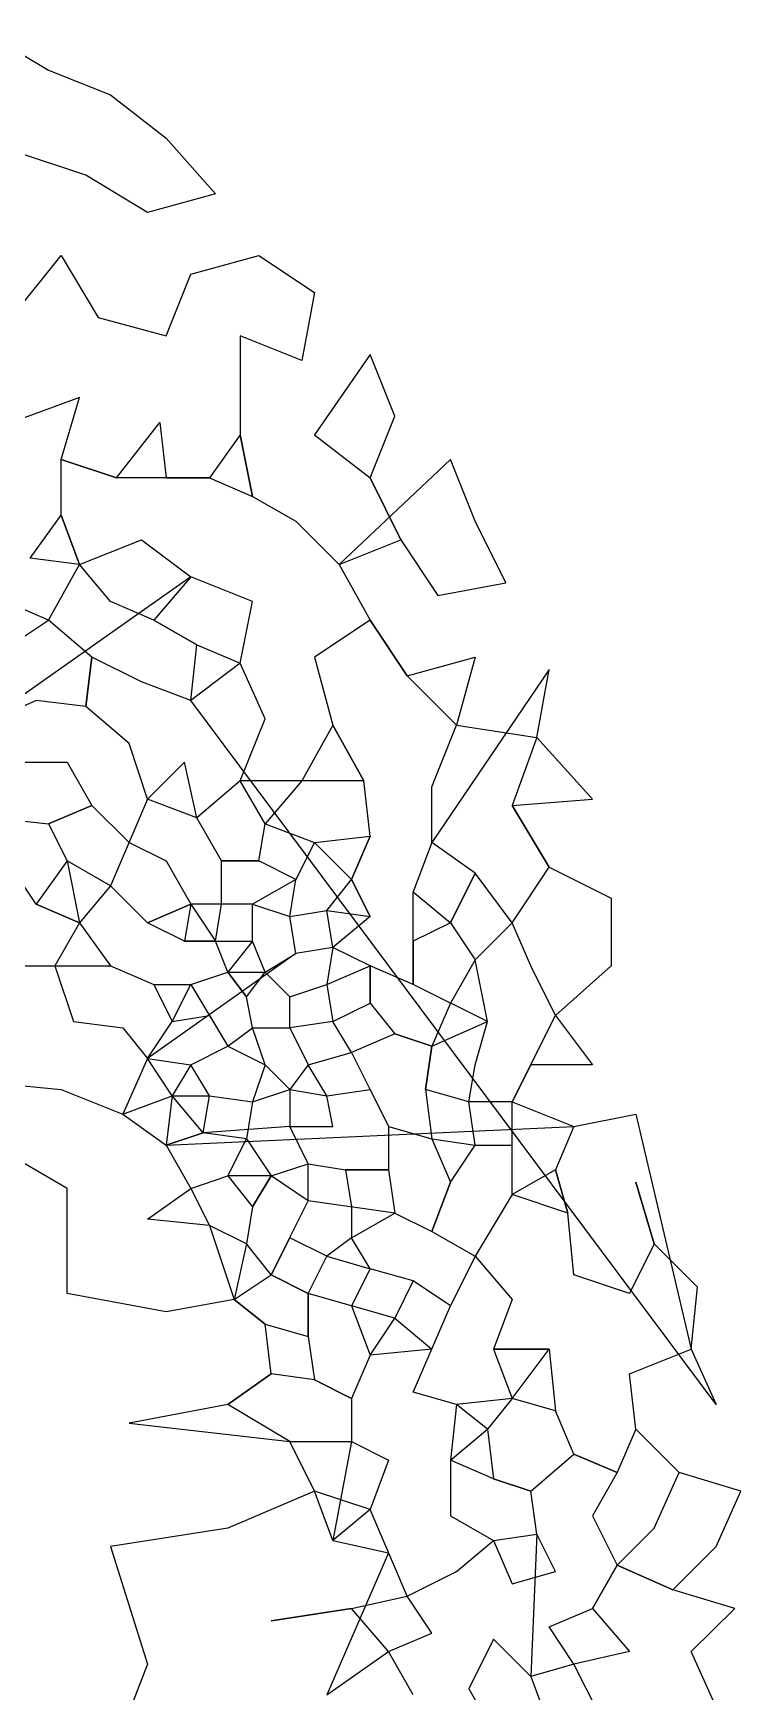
# Model space of a CAD drawing. Header units: metres. Extents: x -30499 to 36140, y -32767 to 32822.
# Drawn here: x 15374 to 21706, y 14157 to 29006 of the extents above; entities that cross this region are included whole.
import ezdxf

# ---------------------------------------------------------------- set-up
doc = ezdxf.new("R2010")
doc.units = ezdxf.units.M
doc.layers.add('Draw', color=2, linetype='CONTINUOUS')

msp = doc.modelspace()

# ---------------------------------------------------------------- linework, layer by layer
at = {"layer": 'draw'}
for p, q in [((14959, 29006), (15512, 28674)), ((15512, 28674), (15512, 28674)), ((15512, 28674), (16065, 28453)), ((16065, 28453), (16065, 28453)), ((16065, 28453), (16563, 28066)), ((16563, 28066), (16563, 28066)), ((16563, 28066), (17005, 27568)), ((15844, 27734), (15180, 27955)), ((16397, 27402), (15844, 27734)), ((17005, 27568), (16397, 27402)), ((17005, 27568), (17005, 27568)), ((16397, 27402), (16397, 27402)), ((15180, 26462), (15623, 27015)), ((15623, 27015), (15954, 26462)), ((16784, 26849), (17392, 27015)), ((17392, 27015), (17392, 27015)), ((17392, 27015), (17890, 26683)), ((16563, 26296), (16784, 26849)), ((16784, 26849), (16784, 26849)), ((17890, 26683), (17779, 26075)), ((17890, 26683), (17890, 26683)), ((15954, 26462), (15954, 26462)), ((15954, 26462), (16563, 26296)), ((16563, 26296), (16563, 26296)), ((17779, 26075), (17226, 26296)), ((17226, 26296), (17226, 25411)), ((17779, 26075), (17779, 26075)), ((18388, 26130), (17890, 25411)), ((18609, 25577), (18388, 26130)), ((15788, 25743), (15180, 25522)), ((15623, 25190), (15788, 25743)), ((15788, 25743), (15788, 25743)), ((18388, 25024), (18609, 25577)), ((18609, 25577), (18609, 25577)), ((16120, 25024), (16507, 25522)), ((16507, 25522), (16507, 25522)), ((16507, 25522), (16563, 25024)), ((17226, 25411), (16950, 25024)), ((17337, 24858), (17226, 25411)), ((17226, 25411), (17337, 24858)), ((17890, 25411), (18388, 25024)), ((15623, 24692), (15623, 25190)), ((15623, 25190), (15623, 25190)), ((15623, 25190), (16120, 25024)), ((16120, 25024), (15623, 25190)), ((19107, 25190), (18111, 24250)), ((19328, 24637), (19107, 25190)), ((16950, 25024), (16120, 25024)), ((16120, 25024), (16120, 25024)), ((16563, 25024), (16950, 25024)), ((16950, 25024), (16950, 25024)), ((16950, 25024), (17337, 24858)), ((18664, 24471), (18388, 25024)), ((18388, 25024), (18388, 25024)), ((18388, 25024), (18664, 24471)), ((17337, 24858), (17337, 24858)), ((17337, 24858), (17724, 24637)), ((15346, 24305), (15623, 24692)), ((15788, 24250), (15623, 24692)), ((15623, 24692), (15623, 24692)), ((15623, 24692), (15788, 24250)), ((17724, 24637), (17724, 24637)), ((17724, 24637), (18111, 24250)), ((19604, 24084), (19328, 24637)), ((19328, 24637), (19328, 24637)), ((15788, 24250), (16342, 24471)), ((16342, 24471), (16342, 24471)), ((16342, 24471), (16784, 24139)), ((18111, 24250), (18664, 24471)), ((18664, 24471), (18664, 24471)), ((18664, 24471), (18996, 23973)), ((15788, 24250), (15346, 24305)), ((15512, 23752), (15788, 24250)), ((15788, 24250), (15788, 24250)), ((16065, 23918), (15788, 24250)), ((15788, 24250), (15788, 24250)), ((18111, 24250), (18111, 24250)), ((18111, 24250), (18388, 23752)), ((16784, 24139), (14904, 22812)), ((16784, 24139), (16452, 23752)), ((17337, 23918), (16784, 24139)), ((16784, 24139), (16784, 24139)), ((18996, 23973), (19604, 24084)), ((19604, 24084), (19604, 24084)), ((15512, 23752), (15125, 23918)), ((16452, 23752), (16065, 23918)), ((16065, 23918), (16065, 23918)), ((17226, 23365), (17337, 23918)), ((17337, 23918), (17337, 23918)), ((18996, 23973), (18996, 23973)), ((15014, 23420), (15512, 23752)), ((15899, 23420), (15512, 23752)), ((15512, 23752), (15512, 23752)), ((16452, 23752), (16452, 23752)), ((16452, 23752), (16839, 23531)), ((16839, 23531), (16452, 23752)), ((18388, 23752), (17890, 23420)), ((18388, 23752), (18388, 23752)), ((18720, 23254), (18388, 23752)), ((18388, 23752), (18720, 23254)), ((16784, 23033), (16839, 23531)), ((16839, 23531), (16839, 23531)), ((16839, 23531), (17226, 23365)), ((15844, 22978), (15899, 23420)), ((15899, 23420), (15844, 22978)), ((16342, 23199), (15899, 23420)), ((15899, 23420), (15899, 23420)), ((17226, 23365), (16784, 23033)), ((17448, 22867), (17226, 23365)), ((17226, 23365), (17226, 23365)), ((17226, 23365), (17226, 23365)), ((17890, 23420), (17890, 23420)), ((17890, 23420), (18056, 22812)), ((18720, 23254), (19328, 23420)), ((19328, 23420), (19162, 22812)), ((19328, 23420), (19328, 23420)), ((16784, 23033), (16342, 23199)), ((16342, 23199), (16342, 23199)), ((19162, 22812), (18720, 23254)), ((18720, 23254), (18720, 23254)), ((19992, 23310), (18941, 21761)), ((19881, 22701), (19992, 23310)), ((15401, 23033), (14904, 22812)), ((15844, 22978), (15401, 23033)), ((15401, 23033), (15401, 23033)), ((16784, 23033), (16784, 23033)), ((21485, 16729), (16784, 23033)), ((16231, 22646), (15844, 22978)), ((15844, 22978), (15844, 22978)), ((17226, 22314), (17448, 22867)), ((17448, 22867), (17448, 22867)), ((18056, 22812), (17779, 22314)), ((18332, 22314), (18056, 22812)), ((18056, 22812), (18056, 22812)), ((18056, 22812), (18332, 22314)), ((18941, 22259), (19162, 22812)), ((19162, 22812), (19162, 22812)), ((19162, 22812), (19881, 22701)), ((16397, 22148), (16231, 22646)), ((16231, 22646), (16231, 22646)), ((19881, 22701), (19660, 22093)), ((20379, 22148), (19881, 22701)), ((15180, 22480), (15678, 22480)), ((15678, 22480), (15678, 22480)), ((15678, 22480), (15899, 22093)), ((16729, 22480), (16397, 22148)), ((16839, 21982), (16729, 22480)), ((16729, 22480), (16729, 22480)), ((17226, 22314), (16839, 21982)), ((17448, 21927), (17226, 22314)), ((17226, 22314), (17226, 22314)), ((18332, 22314), (17226, 22314)), ((17226, 22314), (17226, 22314)), ((17779, 22314), (17448, 21927)), ((17779, 22314), (17779, 22314)), ((18388, 21817), (18332, 22314)), ((18332, 22314), (18332, 22314)), ((16397, 22148), (16065, 21374)), ((16839, 21982), (16397, 22148)), ((16397, 22148), (16397, 22148)), ((16397, 22148), (16397, 22148)), ((18941, 21761), (18941, 22259)), ((18941, 22259), (18941, 22259)), ((19660, 22093), (20379, 22148)), ((15014, 21982), (15512, 21927)), ((15512, 21927), (15899, 22093)), ((15899, 22093), (15512, 21927)), ((15899, 22093), (15899, 22093)), ((15899, 22093), (16231, 21761)), ((16839, 21982), (16839, 21982)), ((17060, 21595), (16839, 21982)), ((16839, 21982), (16839, 21982)), ((19660, 22093), (19660, 22093)), ((19660, 22093), (19992, 21540)), ((19992, 21540), (19660, 22093)), ((15512, 21927), (15512, 21927)), ((15512, 21927), (15678, 21595)), ((17392, 21595), (17448, 21927)), ((17448, 21927), (17448, 21927)), ((17448, 21927), (17890, 21761)), ((17448, 21927), (17448, 21927)), ((16231, 21761), (16231, 21761)), ((16231, 21761), (16563, 21595)), ((17890, 21761), (17724, 21429)), ((17890, 21761), (18388, 21817)), ((17890, 21761), (17890, 21761)), ((18222, 21429), (17890, 21761)), ((17890, 21761), (17890, 21761)), ((18222, 21429), (18388, 21817)), ((18388, 21817), (18222, 21429)), ((18388, 21817), (18388, 21817)), ((18941, 21761), (18775, 21319)), ((19328, 21485), (18941, 21761)), ((18941, 21761), (18941, 21761)), ((15401, 21208), (15180, 21540)), ((15678, 21595), (15401, 21208)), ((16065, 21374), (15678, 21595)), ((15678, 21595), (15678, 21595)), ((15678, 21595), (15788, 21042)), ((16563, 21595), (16563, 21595)), ((16563, 21595), (16784, 21208)), ((17060, 21208), (17060, 21595)), ((17060, 21595), (17060, 21595)), ((17060, 21595), (17392, 21595)), ((17392, 21595), (17060, 21595)), ((17392, 21595), (17392, 21595)), ((17724, 21429), (17392, 21595)), ((19660, 21042), (19992, 21540)), ((19992, 21540), (19992, 21540)), ((19992, 21540), (20545, 21263)), ((17724, 21429), (17337, 21208)), ((17669, 21098), (17724, 21429)), ((17724, 21429), (17724, 21429)), ((18001, 21153), (18222, 21429)), ((18222, 21429), (18222, 21429)), ((18222, 21429), (18388, 21098)), ((18388, 21098), (18222, 21429)), ((19107, 21042), (19328, 21485)), ((19328, 21485), (19107, 21042)), ((19660, 21042), (19328, 21485)), ((19328, 21485), (19328, 21485)), ((16065, 21374), (15788, 21042)), ((16065, 21374), (16065, 21374)), ((16397, 21042), (16065, 21374)), ((16065, 21374), (16065, 21374)), ((18775, 20489), (18775, 21319)), ((18775, 21319), (18775, 21319)), ((18775, 21319), (19107, 21042)), ((18775, 21319), (19107, 21042)), ((20545, 21263), (20545, 21263)), ((20545, 21263), (20545, 20655)), ((15788, 21042), (15401, 21208)), ((15401, 21208), (15401, 21208)), ((15401, 21208), (15788, 21042)), ((16397, 21042), (16784, 21208)), ((16784, 21208), (16397, 21042)), ((16784, 21208), (16729, 20876)), ((16784, 21208), (16784, 21208)), ((16784, 21208), (16784, 21208)), ((16784, 21208), (17005, 20876)), ((17337, 21208), (16784, 21208)), ((17005, 20876), (17060, 21208)), ((17060, 21208), (17060, 21208)), ((17337, 20876), (17337, 21208)), ((17337, 21208), (17337, 21208)), ((17337, 21208), (17669, 21098)), ((17669, 21098), (18001, 21153)), ((17669, 21098), (17669, 21098)), ((17724, 20766), (17669, 21098)), ((17669, 21098), (17669, 21098)), ((18001, 21153), (18001, 21153)), ((18001, 21153), (18388, 21098)), ((18056, 20821), (18001, 21153)), ((18001, 21153), (18001, 21153)), ((18388, 21098), (18056, 20821)), ((18388, 21098), (18388, 21098)), ((15788, 21042), (15567, 20655)), ((15788, 21042), (15788, 21042)), ((15788, 21042), (16065, 20655)), ((16729, 20876), (16397, 21042)), ((16397, 21042), (16397, 21042)), ((19107, 21042), (18775, 20876)), ((19107, 21042), (19107, 21042)), ((19107, 21042), (19328, 20710)), ((19328, 20710), (19660, 21042)), ((19660, 21042), (19660, 21042)), ((19826, 20655), (19660, 21042)), ((19660, 21042), (19660, 21042)), ((16729, 20876), (16729, 20876)), ((17005, 20876), (16729, 20876)), ((16729, 20876), (17337, 20876)), ((17116, 20600), (17005, 20876)), ((17005, 20876), (17005, 20876)), ((17337, 20876), (17116, 20600)), ((17448, 20600), (17337, 20876)), ((17337, 20876), (17337, 20876)), ((17337, 20876), (17337, 20876)), ((18056, 20821), (17724, 20766)), ((18056, 20821), (18001, 20489)), ((18056, 20821), (18056, 20821)), ((18388, 20655), (18056, 20821)), ((18056, 20821), (18056, 20821)), ((18388, 20655), (18056, 20821)), ((18775, 20876), (18775, 20489)), ((15070, 20655), (16065, 20655)), ((15567, 20655), (15567, 20655)), ((15567, 20655), (15733, 20157)), ((16065, 20655), (16065, 20655)), ((16065, 20655), (16452, 20489)), ((16065, 20655), (16452, 20489)), ((17724, 20766), (16397, 19826)), ((17448, 20600), (17724, 20766)), ((17724, 20766), (17724, 20766)), ((18001, 20489), (18388, 20655)), ((18775, 20489), (18388, 20655)), ((18388, 20655), (18388, 20655)), ((18388, 20655), (18388, 20323)), ((18388, 20323), (18388, 20655)), ((19328, 20710), (19107, 20323)), ((19328, 20710), (19328, 20710)), ((19438, 20157), (19328, 20710)), ((20047, 20213), (19826, 20655)), ((19826, 20655), (19826, 20655)), ((20545, 20655), (20047, 20213)), ((20545, 20655), (20545, 20655)), ((16784, 20489), (17116, 20600)), ((17116, 20600), (17116, 20600)), ((17116, 20600), (17116, 20600)), ((17116, 20600), (17282, 20379)), ((17282, 20379), (17116, 20600)), ((17116, 20600), (17448, 20600)), ((17282, 20379), (17448, 20600)), ((17448, 20600), (17448, 20600)), ((17669, 20379), (17448, 20600)), ((17448, 20600), (17448, 20600)), ((17448, 20600), (17669, 20379)), ((16452, 20489), (16452, 20489)), ((16452, 20489), (16618, 20157)), ((16452, 20489), (16784, 20489)), ((16618, 20157), (16784, 20489)), ((16784, 20489), (16784, 20489)), ((16784, 20489), (17116, 19936)), ((16784, 20489), (16784, 20489)), ((17337, 20102), (17282, 20379)), ((17282, 20379), (17282, 20379)), ((17669, 20379), (18001, 20489)), ((17669, 20102), (17669, 20379)), ((17669, 20379), (17669, 20379)), ((18001, 20489), (18001, 20489)), ((18001, 20489), (18056, 20157)), ((18001, 20489), (18001, 20489)), ((19438, 20157), (18775, 20489)), ((18775, 20489), (18775, 20489)), ((16618, 20157), (16950, 20213)), ((16950, 20213), (17116, 19936)), ((18056, 20157), (18388, 20323)), ((18388, 20323), (18388, 20323)), ((18388, 20323), (18609, 20047)), ((19107, 20323), (18941, 19936)), ((19107, 20323), (19107, 20323)), ((19660, 19438), (20047, 20213)), ((20047, 20213), (20047, 20213)), ((20047, 20213), (20379, 19770)), ((20047, 20213), (20047, 20213)), ((15733, 20157), (15733, 20157)), ((15733, 20157), (16176, 20102)), ((16176, 20102), (16176, 20102)), ((16176, 20102), (16397, 19826)), ((16397, 19826), (16618, 20157)), ((16618, 20157), (16618, 20157)), ((16618, 20157), (16618, 20157)), ((17116, 19936), (17337, 20102)), ((17337, 20102), (17337, 20102)), ((17448, 19770), (17337, 20102)), ((17337, 20102), (17337, 20102)), ((17337, 20102), (17669, 20102)), ((18056, 20157), (17669, 20102)), ((17669, 20102), (17669, 20102)), ((17669, 20102), (17669, 20102)), ((17669, 20102), (17835, 19770)), ((18056, 20157), (18056, 20157)), ((18222, 19881), (18056, 20157)), ((18056, 20157), (18056, 20157)), ((18609, 20047), (18222, 19881)), ((18941, 19936), (18609, 20047)), ((18609, 20047), (18609, 20047)), ((18609, 20047), (18941, 19936)), ((18941, 19936), (19438, 20157)), ((19328, 19770), (19438, 20157)), ((19438, 20157), (19438, 20157)), ((16784, 19770), (17116, 19936)), ((17116, 19936), (17116, 19936)), ((17116, 19936), (17448, 19770)), ((17116, 19936), (17448, 19770)), ((18941, 19936), (18885, 19549)), ((18885, 19549), (18941, 19936)), ((18941, 19936), (18941, 19936)), ((16397, 19826), (16176, 19328)), ((16618, 19494), (16397, 19826)), ((16397, 19826), (16397, 19826)), ((16397, 19826), (16784, 19770)), ((16397, 19826), (16397, 19826)), ((16784, 19770), (16618, 19494)), ((16950, 19494), (16784, 19770)), ((16784, 19770), (16784, 19770)), ((16784, 19770), (16784, 19770)), ((17448, 19770), (17337, 19438)), ((17448, 19770), (17448, 19770)), ((17669, 19549), (17448, 19770)), ((17448, 19770), (17669, 19549)), ((17835, 19770), (17669, 19549)), ((17835, 19770), (18222, 19881)), ((18001, 19494), (17835, 19770)), ((17835, 19770), (17835, 19770)), ((17835, 19770), (17835, 19770)), ((18222, 19881), (18222, 19881)), ((18222, 19881), (18554, 19217)), ((18222, 19881), (18222, 19881)), ((19273, 19438), (19328, 19770)), ((19328, 19770), (19328, 19770)), ((19826, 19770), (19660, 19438)), ((20379, 19770), (19826, 19770)), ((20379, 19770), (20379, 19770)), ((15070, 19604), (15623, 19549)), ((15623, 19549), (15623, 19549)), ((15623, 19549), (16176, 19328)), ((16176, 19328), (16618, 19494)), ((16618, 19494), (16563, 19051)), ((16618, 19494), (16618, 19494)), ((16618, 19494), (16950, 19494)), ((16618, 19494), (16618, 19494)), ((16895, 19162), (16618, 19494)), ((16618, 19494), (16618, 19494)), ((16895, 19162), (16950, 19494)), ((16950, 19494), (16950, 19494)), ((16950, 19494), (16950, 19494)), ((16950, 19494), (17337, 19438)), ((17337, 19438), (17669, 19549)), ((17669, 19549), (17669, 19549)), ((17669, 19549), (18001, 19494)), ((17669, 19549), (17669, 19549)), ((17669, 19549), (17669, 19217)), ((18001, 19494), (18388, 19549)), ((18056, 19217), (18001, 19494)), ((18001, 19494), (18001, 19494)), ((18001, 19494), (18001, 19494)), ((18388, 19549), (18554, 19217)), ((19273, 19438), (18885, 19549)), ((18885, 19549), (18885, 19549)), ((18885, 19549), (18941, 19107)), ((16176, 19328), (16176, 19328)), ((16176, 19328), (16176, 19328)), ((16176, 19328), (16563, 19051)), ((17337, 19438), (17282, 19107)), ((17337, 19438), (17337, 19438)), ((17337, 19438), (17337, 19438)), ((19328, 19051), (19273, 19438)), ((19273, 19438), (19273, 19438)), ((19660, 19438), (19273, 19438)), ((19273, 19438), (19273, 19438)), ((19660, 19051), (19660, 19438)), ((19660, 18609), (19660, 19438)), ((19660, 19438), (20213, 19217)), ((20213, 19217), (20766, 19328)), ((20766, 19328), (21263, 17226)), ((16563, 19051), (20213, 19217)), ((16563, 19051), (16895, 19162)), ((16895, 19162), (16563, 19051)), ((17669, 19217), (16895, 19162)), ((17282, 19107), (16895, 19162)), ((16895, 19162), (16895, 19162)), ((17835, 18885), (17669, 19217)), ((17669, 19217), (17669, 19217)), ((17669, 19217), (18056, 19217)), ((18056, 19217), (18056, 19217)), ((18554, 19217), (18941, 19107)), ((18554, 19217), (18554, 19217)), ((18554, 19217), (18554, 18830)), ((20213, 19217), (20047, 18830)), ((15678, 18664), (15014, 19051)), ((16563, 19051), (16563, 19051)), ((16563, 19051), (16784, 18664)), ((17116, 18775), (17282, 19107)), ((17282, 19107), (17282, 19107)), ((17282, 19107), (17282, 19107)), ((17282, 19107), (17503, 18775)), ((18941, 19107), (18941, 19107)), ((18941, 19107), (19328, 19051)), ((18941, 19107), (18941, 19107)), ((18941, 19107), (19107, 18720)), ((19107, 18720), (19328, 19051)), ((19328, 19051), (19328, 19051)), ((19328, 19051), (19328, 19051)), ((19328, 19051), (19660, 19051)), ((17503, 18775), (17835, 18885)), ((17835, 18885), (17835, 18885)), ((17835, 18885), (18167, 18830)), ((17835, 18554), (17835, 18885)), ((17835, 18885), (17835, 18885)), ((16784, 18664), (17116, 18775)), ((17116, 18775), (17116, 18775)), ((17503, 18775), (17116, 18775)), ((17116, 18775), (17116, 18775)), ((17116, 18775), (17337, 18498)), ((17337, 18498), (17503, 18775)), ((17503, 18775), (17337, 18498)), ((17503, 18775), (17503, 18775)), ((17835, 18554), (17503, 18775)), ((17503, 18775), (17503, 18775)), ((18167, 18830), (18167, 18830)), ((18167, 18830), (18222, 18498)), ((18554, 18830), (18167, 18830)), ((18167, 18830), (18554, 18830)), ((18554, 18830), (18554, 18830)), ((18554, 18830), (18609, 18443)), ((18941, 18277), (19107, 18720)), ((19107, 18720), (18941, 18277)), ((19107, 18720), (19107, 18720)), ((20047, 18830), (19660, 18609)), ((20047, 18830), (20047, 18830)), ((20047, 18830), (20157, 18443)), ((20157, 18443), (20047, 18830)), ((20932, 18167), (20766, 18720)), ((20766, 18720), (20932, 18167)), ((15678, 17724), (15678, 18664)), ((16397, 18388), (16784, 18664)), ((16784, 18664), (16784, 18664)), ((16784, 18664), (16784, 18664)), ((16784, 18664), (16950, 18332)), ((19660, 18609), (19328, 18056)), ((20157, 18443), (19660, 18609)), ((19660, 18609), (19660, 18609)), ((17337, 18498), (17282, 18167)), ((17337, 18498), (17337, 18498)), ((17503, 17890), (17835, 18554)), ((17835, 18554), (17835, 18554)), ((18609, 18443), (17835, 18554)), ((17835, 18554), (17835, 18554)), ((18222, 18498), (18222, 18498)), ((18222, 18498), (18222, 18222)), ((18222, 18222), (18609, 18443)), ((18609, 18443), (18609, 18443)), ((18609, 18443), (18941, 18277)), ((18609, 18443), (18609, 18443)), ((20213, 17890), (20157, 18443)), ((20157, 18443), (20157, 18443)), ((16950, 18332), (16397, 18388)), ((16397, 18388), (16397, 18388)), ((17282, 18167), (16950, 18332)), ((16950, 18332), (16950, 18332)), ((16950, 18332), (17171, 17669)), ((18941, 18277), (18941, 18277)), ((18941, 18277), (19328, 18056)), ((17282, 18167), (17171, 17669)), ((17503, 17890), (17282, 18167)), ((17282, 18167), (17282, 18167)), ((17282, 18167), (17282, 18167)), ((17669, 18222), (17503, 17890)), ((18001, 18056), (17669, 18222)), ((18222, 18222), (18001, 18056)), ((18222, 18222), (18222, 18222)), ((18388, 17945), (18222, 18222)), ((18222, 18222), (18222, 18222)), ((20932, 18167), (20710, 17724)), ((21319, 17779), (20932, 18167)), ((20932, 18167), (20932, 18167)), ((17835, 17724), (18001, 18056)), ((18001, 18056), (18001, 18056)), ((18001, 18056), (18388, 17945)), ((19328, 18056), (19107, 17613)), ((19328, 18056), (19328, 18056)), ((19328, 18056), (19660, 17669)), ((17171, 17669), (17503, 17890)), ((17835, 17724), (17503, 17890)), ((17503, 17890), (17503, 17890)), ((17503, 17890), (17835, 17724)), ((18388, 17945), (18222, 17613)), ((18775, 17835), (18388, 17945)), ((18388, 17945), (18388, 17945)), ((18775, 17835), (18609, 17503)), ((19107, 17613), (18775, 17835)), ((18775, 17835), (18775, 17835)), ((19107, 17613), (18775, 17835)), ((20710, 17724), (20213, 17890)), ((20213, 17890), (20213, 17890)), ((16563, 17558), (15678, 17724)), ((18609, 17503), (17835, 17724)), ((17835, 17724), (17835, 17724)), ((17835, 17724), (17835, 17337)), ((17835, 17337), (17835, 17724)), ((20710, 17724), (20710, 17724)), ((21263, 17226), (21319, 17779)), ((21319, 17779), (21319, 17779)), ((17171, 17669), (16563, 17558)), ((16563, 17558), (16563, 17558)), ((17171, 17669), (17171, 17669)), ((17171, 17669), (17448, 17448)), ((17448, 17448), (17171, 17669)), ((18222, 17613), (18222, 17613)), ((18222, 17613), (18388, 17171)), ((18775, 16839), (19107, 17613)), ((19107, 17613), (19107, 17613)), ((19660, 17669), (19494, 17226)), ((19660, 17669), (19660, 17669)), ((17448, 17448), (17448, 17448)), ((17448, 17448), (17835, 17337)), ((17503, 17005), (17448, 17448)), ((18388, 17171), (18609, 17503)), ((18609, 17503), (18609, 17503)), ((18609, 17503), (18609, 17503)), ((18609, 17503), (18941, 17226)), ((17835, 17337), (17835, 17337)), ((17835, 17337), (17890, 16950)), ((18941, 17226), (18388, 17171)), ((19494, 17226), (19494, 17226)), ((19494, 17226), (19992, 17226)), ((19992, 17226), (19494, 17226)), ((19494, 17226), (19660, 16784)), ((19660, 16784), (19992, 17226)), ((19992, 17226), (19992, 17226)), ((19992, 17226), (20047, 16673)), ((20710, 17005), (21263, 17226)), ((21263, 17226), (21263, 17226)), ((21263, 17226), (21485, 16729)), ((18388, 17171), (18222, 16784)), ((18388, 17171), (18388, 17171)), ((17116, 16729), (17503, 17005)), ((17503, 17005), (17116, 16729)), ((17503, 17005), (17503, 17005)), ((17890, 16950), (17503, 17005)), ((17890, 16950), (17890, 16950)), ((17890, 16950), (18222, 16784)), ((18222, 16784), (17890, 16950)), ((20766, 16507), (20710, 17005)), ((20710, 17005), (20710, 17005)), ((18222, 16784), (18222, 16784)), ((18222, 16784), (18222, 16397)), ((19162, 16729), (18775, 16839)), ((18775, 16839), (18775, 16839)), ((19660, 16784), (19162, 16729)), ((19660, 16784), (19438, 16507)), ((20047, 16673), (19660, 16784)), ((19660, 16784), (19660, 16784)), ((20047, 16673), (19660, 16784)), ((17116, 16729), (16231, 16563)), ((17669, 16397), (17116, 16729)), ((17116, 16729), (17116, 16729)), ((19162, 16729), (19107, 16231)), ((19438, 16507), (19162, 16729)), ((19162, 16729), (19162, 16729)), ((20213, 16286), (20047, 16673)), ((20047, 16673), (20047, 16673)), ((16231, 16563), (17669, 16397)), ((19107, 16231), (19438, 16507)), ((19438, 16507), (19438, 16507)), ((19438, 16507), (19494, 16065)), ((19438, 16507), (19438, 16507)), ((20766, 16507), (20600, 16120)), ((21153, 16120), (20766, 16507)), ((20766, 16507), (20766, 16507)), ((21153, 16120), (20766, 16507)), ((17890, 15954), (17669, 16397)), ((17669, 16397), (17669, 16397)), ((17669, 16397), (18222, 16397)), ((18222, 16397), (18056, 15512)), ((18222, 16397), (18222, 16397)), ((18222, 16397), (18554, 16231)), ((18554, 16231), (18388, 15788)), ((18554, 16231), (18554, 16231)), ((19494, 16065), (19107, 16231)), ((19107, 16231), (19107, 16231)), ((19107, 16231), (19107, 16231)), ((19107, 16231), (19107, 15733)), ((19826, 15954), (20213, 16286)), ((20213, 16286), (20213, 16286)), ((20600, 16120), (20213, 16286)), ((20213, 16286), (20600, 16120)), ((19826, 15954), (19494, 16065)), ((19494, 16065), (19494, 16065)), ((19494, 16065), (19826, 15954)), ((20600, 16120), (20379, 15733)), ((20600, 16120), (20600, 16120)), ((20932, 15623), (21153, 16120)), ((21153, 16120), (21153, 16120)), ((21706, 15954), (21153, 16120)), ((17890, 15954), (17116, 15623)), ((18388, 15788), (17890, 15954)), ((17890, 15954), (17890, 15954)), ((18056, 15512), (17890, 15954)), ((17890, 15954), (17890, 15954)), ((19881, 15567), (19826, 15954)), ((19826, 15954), (19826, 15954)), ((21485, 15457), (21706, 15954)), ((21706, 15954), (21706, 15954)), ((18388, 15788), (18056, 15512)), ((18388, 15788), (18388, 15788)), ((18720, 15014), (18388, 15788)), ((18388, 15788), (18388, 15788)), ((17116, 15623), (16065, 15457)), ((17116, 15623), (17116, 15623)), ((19107, 15733), (19107, 15733)), ((19107, 15733), (19494, 15512)), ((20379, 15733), (20379, 15733)), ((20379, 15733), (20600, 15291)), ((20600, 15291), (20932, 15623)), ((20932, 15623), (20932, 15623)), ((16065, 15457), (16397, 14406)), ((18056, 15512), (18056, 15512)), ((18056, 15512), (18554, 15401)), ((19162, 15235), (19494, 15512)), ((19494, 15512), (19881, 15567)), ((19494, 15512), (19494, 15512)), ((19494, 15512), (19494, 15512)), ((19494, 15512), (19660, 15125)), ((19881, 15567), (19826, 14295)), ((19881, 15567), (19881, 15567)), ((20047, 15235), (19881, 15567)), ((21098, 15070), (21485, 15457)), ((21485, 15457), (21485, 15457)), ((18554, 15401), (18001, 14129)), ((18720, 15014), (19162, 15235)), ((19162, 15235), (19162, 15235)), ((19660, 15125), (20047, 15235)), ((20047, 15235), (20047, 15235)), ((20600, 15291), (20379, 14904)), ((20379, 14904), (20600, 15291)), ((21098, 15070), (20600, 15291)), ((20600, 15291), (20600, 15291)), ((20600, 15291), (21098, 15070)), ((18222, 14904), (18720, 15014)), ((18941, 14682), (18720, 15014)), ((18720, 15014), (18720, 15014)), ((18720, 15014), (18720, 15014)), ((19660, 15125), (19660, 15125)), ((21651, 14904), (21098, 15070)), ((21098, 15070), (21098, 15070)), ((18222, 14904), (17503, 14793)), ((17503, 14793), (18222, 14904)), ((18554, 14517), (18222, 14904)), ((18222, 14904), (18222, 14904)), ((19992, 14738), (20379, 14904)), ((20379, 14904), (20379, 14904)), ((20379, 14904), (20710, 14517)), ((21263, 14517), (21651, 14904)), ((21651, 14904), (21651, 14904)), ((20213, 14406), (19992, 14738)), ((19992, 14738), (19992, 14738)), ((18554, 14517), (18941, 14682)), ((18941, 14682), (18941, 14682)), ((19494, 14627), (19273, 14185)), ((19826, 14295), (19494, 14627)), ((19494, 14627), (19494, 14627)), ((16397, 14406), (16010, 13410)), ((18001, 14129), (18554, 14517)), ((18554, 14517), (18554, 14517)), ((18775, 14129), (18554, 14517)), ((18554, 14517), (18554, 14517)), ((20213, 14406), (19826, 14295)), ((20710, 14517), (20213, 14406)), ((20434, 13963), (20213, 14406)), ((20213, 14406), (20213, 14406)), ((20213, 14406), (20213, 14406)), ((20710, 14517), (20710, 14517)), ((21485, 14019), (21263, 14517)), ((21263, 14517), (21263, 14517)), ((19826, 14295), (19826, 14295)), ((19826, 14295), (19992, 13853)), ((19273, 14185), (19273, 14185)), ((19273, 14185), (19494, 13798))]:
    msp.add_line(p, q, dxfattribs=at)

doc.saveas('drawing.dxf')
